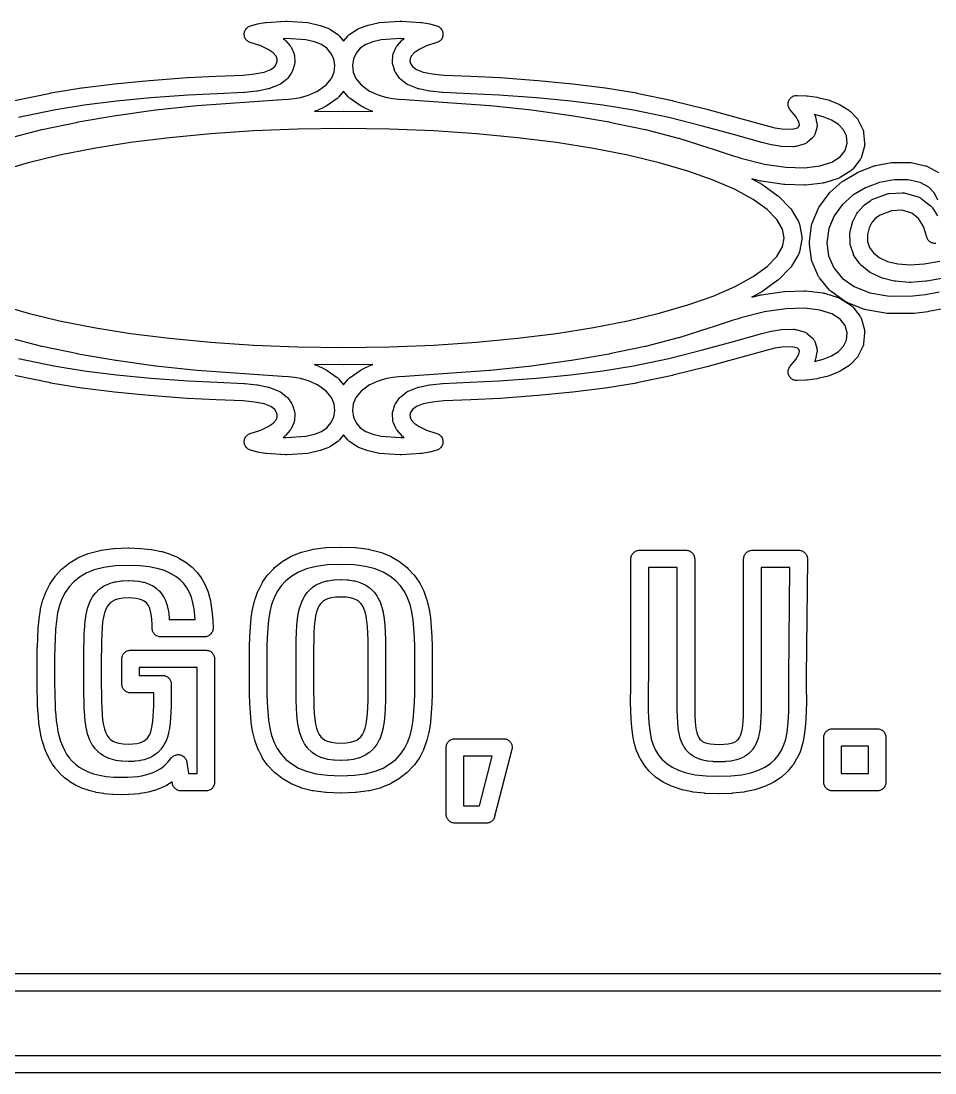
# Model space of a CAD drawing. Header units: millimetres. Extents: x 6 to 94, y 7.6 to 47.4.
# Drawn here: x 42.63 to 63.51, y 7.55 to 31.58 of the extents above; entities that cross this region are included whole.
import ezdxf

# ---------------------------------------------------------------- set-up
doc = ezdxf.new("R2010")
doc.units = ezdxf.units.MM

msp = doc.modelspace()

# ---------------------------------------------------------------- linework, layer by layer
for points in [[(42.481, 29.766), (43.301, 29.939), (43.31, 29.941), (44.014, 30.057), (44.022, 30.058), (44.761, 30.149), (44.766, 30.149), (45.557, 30.224), (45.561, 30.225), (46.422, 30.291), (46.429, 30.292), (47.09, 30.321), (47.707, 30.347), (47.967, 30.375), (48.182, 30.419), (48.334, 30.477), (48.426, 30.548), (48.468, 30.612), (48.485, 30.669), (48.482, 30.721), (48.456, 30.781), (48.391, 30.855), (48.276, 30.937), (48.106, 31.018), (47.868, 31.092), (47.85, 31.099), (47.832, 31.108), (47.816, 31.118), (47.8, 31.129), (47.786, 31.143), (47.773, 31.157), (47.761, 31.173), (47.751, 31.19), (47.743, 31.208), (47.737, 31.226), (47.732, 31.245), (47.729, 31.264), (47.729, 31.284), (47.73, 31.303), (47.733, 31.323), (47.738, 31.341), (47.744, 31.36), (47.753, 31.377), (47.763, 31.394), (47.775, 31.41), (47.788, 31.424), (47.802, 31.437), (47.818, 31.449), (47.835, 31.458), (47.853, 31.467), (47.871, 31.473), (48.009, 31.514), (48.03, 31.519), (48.211, 31.552), (48.233, 31.554), (48.678, 31.584), (48.706, 31.584), (49.185, 31.547), (49.213, 31.543), (49.436, 31.493), (49.463, 31.484), (49.66, 31.41), (49.681, 31.4), (49.701, 31.388), (49.865, 31.276), (49.88, 31.265), (49.894, 31.253), (49.906, 31.239), (50, 31.127), (50.094, 31.239), (50.106, 31.253), (50.12, 31.265), (50.135, 31.276), (50.299, 31.388), (50.319, 31.4), (50.34, 31.41), (50.537, 31.484), (50.564, 31.493), (50.787, 31.543), (50.815, 31.547), (51.294, 31.584), (51.322, 31.584), (51.767, 31.554), (51.789, 31.552), (51.97, 31.519), (51.991, 31.514), (52.129, 31.473), (52.147, 31.467), (52.165, 31.458), (52.182, 31.449), (52.198, 31.437), (52.212, 31.424), (52.225, 31.41), (52.237, 31.394), (52.247, 31.377), (52.256, 31.36), (52.262, 31.341), (52.267, 31.323), (52.27, 31.303), (52.271, 31.284), (52.271, 31.264), (52.268, 31.245), (52.263, 31.226), (52.257, 31.208), (52.249, 31.19), (52.239, 31.173), (52.227, 31.157), (52.214, 31.143), (52.2, 31.129), (52.184, 31.118), (52.168, 31.108), (52.15, 31.099), (52.132, 31.092), (51.894, 31.018), (51.724, 30.937), (51.609, 30.855), (51.544, 30.781), (51.518, 30.721), (51.515, 30.669), (51.532, 30.612), (51.574, 30.548), (51.666, 30.477), (51.818, 30.419), (52.033, 30.375), (52.293, 30.347), (52.91, 30.321), (53.571, 30.292), (53.578, 30.291), (54.439, 30.225), (54.443, 30.224), (55.234, 30.149), (55.239, 30.149), (55.978, 30.058), (55.986, 30.057), (56.69, 29.941), (56.699, 29.939), (57.519, 29.766), (57.526, 29.764), (58.298, 29.57), (58.302, 29.569), (59.015, 29.373), (59.016, 29.373), (59.657, 29.194), (59.855, 29.146), (60.015, 29.118), (60.253, 29.112), (60.369, 29.144), (60.405, 29.177), (60.415, 29.209), (60.4, 29.284), (60.333, 29.405), (60.205, 29.558), (60.193, 29.574), (60.182, 29.591), (60.174, 29.609), (60.167, 29.628), (60.162, 29.647), (60.159, 29.667), (60.158, 29.687), (60.159, 29.706), (60.162, 29.726), (60.167, 29.745), (60.174, 29.764), (60.183, 29.782), (60.193, 29.799), (60.205, 29.815), (60.219, 29.829), (60.234, 29.842), (60.25, 29.854), (60.268, 29.864), (60.286, 29.872), (60.305, 29.878), (60.324, 29.882), (60.344, 29.885), (60.364, 29.885), (60.571, 29.878), (60.591, 29.876), (60.818, 29.844), (60.84, 29.84), (61.071, 29.781), (61.097, 29.773), (61.317, 29.684), (61.333, 29.676), (61.349, 29.667), (61.543, 29.545), (61.563, 29.53), (61.581, 29.514), (61.733, 29.355), (61.747, 29.339), (61.759, 29.321), (61.769, 29.303), (61.864, 29.104), (61.871, 29.088), (61.877, 29.071), (61.881, 29.054), (61.883, 29.037), (61.906, 28.795), (61.907, 28.777), (61.906, 28.759), (61.904, 28.741), (61.9, 28.724), (61.833, 28.48), (61.827, 28.461), (61.819, 28.443), (61.809, 28.426), (61.798, 28.41), (61.641, 28.21), (61.626, 28.193), (61.609, 28.178), (61.591, 28.164), (61.35, 28.012), (61.335, 28.003), (61.32, 27.996), (61.304, 27.99), (60.986, 27.889), (60.968, 27.884), (60.95, 27.881), (60.562, 27.835), (60.533, 27.834), (60.082, 27.846), (60.059, 27.848), (59.552, 27.924), (59.532, 27.928), (59.329, 27.98), (59.56, 27.854), (59.58, 27.841), (59.926, 27.593), (59.939, 27.582), (59.952, 27.57), (60.205, 27.311), (60.216, 27.299), (60.226, 27.286), (60.235, 27.272), (60.391, 27.004), (60.401, 26.984), (60.409, 26.963), (60.414, 26.941), (60.467, 26.665), (60.47, 26.646), (60.471, 26.627), (60.47, 26.609), (60.467, 26.59), (60.414, 26.314), (60.409, 26.292), (60.401, 26.271), (60.391, 26.251), (60.235, 25.983), (60.226, 25.969), (60.216, 25.956), (60.205, 25.944), (59.952, 25.685), (59.939, 25.673), (59.926, 25.662), (59.58, 25.414), (59.56, 25.401), (59.329, 25.275), (59.532, 25.327), (59.552, 25.331), (60.059, 25.407), (60.082, 25.409), (60.533, 25.421), (60.562, 25.42), (60.95, 25.374), (60.968, 25.371), (60.986, 25.366), (61.304, 25.265), (61.32, 25.259), (61.335, 25.252), (61.35, 25.243), (61.591, 25.091), (61.609, 25.077), (61.626, 25.062), (61.641, 25.045), (61.798, 24.845), (61.809, 24.829), (61.819, 24.812), (61.827, 24.794), (61.833, 24.775), (61.9, 24.531), (61.904, 24.514), (61.906, 24.496), (61.907, 24.478), (61.906, 24.46), (61.883, 24.218), (61.881, 24.201), (61.877, 24.184), (61.871, 24.167), (61.864, 24.151), (61.769, 23.952), (61.769, 23.952), (61.759, 23.933), (61.747, 23.916), (61.733, 23.9), (61.581, 23.741), (61.563, 23.725), (61.543, 23.71), (61.349, 23.588), (61.333, 23.579), (61.317, 23.571), (61.097, 23.482), (61.071, 23.474), (60.84, 23.415), (60.818, 23.411), (60.591, 23.379), (60.571, 23.377), (60.364, 23.37), (60.344, 23.37), (60.324, 23.373), (60.305, 23.377), (60.286, 23.383), (60.268, 23.391), (60.25, 23.401), (60.234, 23.412), (60.219, 23.426), (60.205, 23.44), (60.193, 23.456), (60.183, 23.473), (60.174, 23.491), (60.167, 23.509), (60.162, 23.529), (60.159, 23.548), (60.158, 23.568), (60.159, 23.588), (60.162, 23.608), (60.167, 23.627), (60.174, 23.646), (60.182, 23.664), (60.193, 23.681), (60.205, 23.697), (60.333, 23.85), (60.4, 23.971), (60.415, 24.046), (60.405, 24.078), (60.369, 24.111), (60.253, 24.143), (60.015, 24.136), (59.855, 24.109), (59.657, 24.061), (59.016, 23.882), (59.015, 23.881), (58.302, 23.686), (58.298, 23.685), (57.526, 23.491), (57.519, 23.489), (56.699, 23.316), (56.69, 23.314), (55.986, 23.198), (55.978, 23.197), (55.239, 23.106), (55.234, 23.105), (54.443, 23.031), (54.439, 23.03), (53.578, 22.963), (53.571, 22.963), (52.91, 22.934), (52.293, 22.908), (52.033, 22.88), (51.818, 22.836), (51.666, 22.778), (51.574, 22.707), (51.532, 22.643), (51.515, 22.585), (51.518, 22.534), (51.544, 22.474), (51.609, 22.4), (51.724, 22.318), (51.894, 22.237), (52.132, 22.163), (52.15, 22.156), (52.168, 22.147), (52.184, 22.137), (52.2, 22.125), (52.214, 22.112), (52.227, 22.098), (52.239, 22.082), (52.249, 22.065), (52.257, 22.047), (52.263, 22.029), (52.268, 22.01), (52.271, 21.991), (52.271, 21.971), (52.27, 21.952), (52.267, 21.932), (52.262, 21.913), (52.256, 21.895), (52.247, 21.878), (52.237, 21.861), (52.225, 21.845), (52.212, 21.831), (52.198, 21.818), (52.182, 21.806), (52.165, 21.796), (52.147, 21.788), (52.129, 21.782), (51.991, 21.741), (51.97, 21.736), (51.789, 21.703), (51.767, 21.701), (51.322, 21.671), (51.294, 21.671), (50.815, 21.708), (50.787, 21.712), (50.564, 21.762), (50.537, 21.771), (50.34, 21.845), (50.319, 21.855), (50.299, 21.867), (50.135, 21.979), (50.12, 21.99), (50.106, 22.002), (50.094, 22.016), (50, 22.128), (49.906, 22.016), (49.894, 22.002), (49.88, 21.99), (49.865, 21.979), (49.701, 21.867), (49.681, 21.855), (49.66, 21.845), (49.463, 21.771), (49.436, 21.762), (49.213, 21.712), (49.185, 21.708), (48.706, 21.671), (48.678, 21.671), (48.233, 21.701), (48.211, 21.703), (48.03, 21.736), (48.009, 21.741), (47.871, 21.782), (47.853, 21.788), (47.835, 21.796), (47.818, 21.806), (47.802, 21.818), (47.788, 21.831), (47.775, 21.845), (47.763, 21.861), (47.753, 21.878), (47.744, 21.895), (47.738, 21.913), (47.733, 21.932), (47.73, 21.952), (47.729, 21.971), (47.729, 21.991), (47.732, 22.01), (47.737, 22.029), (47.743, 22.047), (47.751, 22.065), (47.761, 22.082), (47.773, 22.098), (47.786, 22.112), (47.8, 22.125), (47.816, 22.137), (47.832, 22.147), (47.85, 22.156), (47.868, 22.163), (48.106, 22.237), (48.276, 22.318), (48.391, 22.4), (48.456, 22.474), (48.482, 22.534), (48.485, 22.585), (48.468, 22.643), (48.426, 22.707), (48.334, 22.778), (48.182, 22.836), (47.967, 22.88), (47.707, 22.908), (47.09, 22.934), (46.429, 22.963), (46.422, 22.963), (45.561, 23.03), (45.557, 23.031), (44.766, 23.105), (44.761, 23.106), (44.022, 23.197), (44.014, 23.198), (43.31, 23.314), (43.301, 23.316), (42.481, 23.489)], [(42.352, 28.91), (43.105, 29.104), (43.113, 29.106), (43.925, 29.277), (43.932, 29.279), (44.794, 29.427), (44.801, 29.428), (45.704, 29.553), (45.71, 29.554), (46.647, 29.655), (46.655, 29.656), (48.593, 29.788), (48.739, 29.797), (48.876, 29.814), (49.011, 29.84), (49.143, 29.876), (49.214, 29.9), (49.284, 29.927), (49.351, 29.957), (49.405, 29.984), (49.602, 30.124), (49.72, 30.269), (49.783, 30.419), (49.799, 30.57), (49.773, 30.717), (49.711, 30.851), (49.618, 30.963), (49.496, 31.046), (49.335, 31.107), (49.14, 31.151), (48.69, 31.186), (48.62, 31.181), (48.642, 31.165), (48.66, 31.151), (48.676, 31.134), (48.776, 31.019), (48.788, 31.004), (48.799, 30.987), (48.808, 30.969), (48.861, 30.849), (48.867, 30.833), (48.872, 30.816), (48.876, 30.799), (48.877, 30.781), (48.885, 30.659), (48.885, 30.642), (48.884, 30.624), (48.881, 30.607), (48.877, 30.59), (48.841, 30.469), (48.835, 30.451), (48.826, 30.432), (48.816, 30.415), (48.738, 30.3), (48.725, 30.282), (48.711, 30.267), (48.694, 30.252), (48.554, 30.144), (48.538, 30.133), (48.522, 30.124), (48.504, 30.116), (48.31, 30.041), (48.294, 30.036), (48.278, 30.032), (48.038, 29.983), (48.019, 29.98), (47.743, 29.95), (47.731, 29.95), (47.107, 29.923), (46.45, 29.894), (45.593, 29.828), (44.807, 29.753), (44.075, 29.663), (43.379, 29.549), (42.567, 29.377)], [(42.135, 25.099), (42.788, 24.91), (43.509, 24.737), (44.292, 24.583), (45.132, 24.449), (46.024, 24.336), (46.962, 24.246), (47.941, 24.18), (48.955, 24.139), (50, 24.125), (51.045, 24.139), (52.059, 24.18), (53.038, 24.246), (53.976, 24.336), (54.868, 24.449), (55.708, 24.583), (56.491, 24.737), (57.212, 24.91), (57.865, 25.099), (58.445, 25.302), (58.944, 25.519), (59.358, 25.745), (59.679, 25.976), (59.903, 26.204), (60.029, 26.422), (60.069, 26.627), (60.029, 26.833), (59.903, 27.051), (59.679, 27.279), (59.358, 27.51), (58.944, 27.736), (58.445, 27.952), (58.445, 27.952), (57.865, 28.156), (57.212, 28.345), (56.491, 28.518), (55.708, 28.672), (54.868, 28.806), (53.976, 28.919), (53.038, 29.009), (52.059, 29.075), (51.045, 29.116), (50, 29.13), (48.955, 29.116), (47.941, 29.075), (46.962, 29.009), (46.024, 28.919), (45.132, 28.806), (44.292, 28.672), (43.509, 28.518), (42.788, 28.345), (42.135, 28.156)], [(63.693, 25.01), (63.365, 24.946), (63.351, 24.944), (63.041, 24.906), (63.018, 24.904), (62.457, 24.901), (62.439, 24.901), (62.422, 24.904), (61.94, 24.987), (61.92, 24.991), (61.9, 24.998), (61.5, 25.157), (61.478, 25.167), (61.458, 25.18), (61.142, 25.404), (61.128, 25.414), (61.116, 25.426), (61.104, 25.439), (60.875, 25.717), (60.864, 25.732), (60.854, 25.748), (60.846, 25.764), (60.707, 26.085), (60.7, 26.102), (60.695, 26.12), (60.692, 26.138), (60.645, 26.49), (60.644, 26.508), (60.644, 26.525), (60.645, 26.543), (60.695, 26.919), (60.698, 26.936), (60.703, 26.953), (60.708, 26.969), (60.848, 27.306), (60.859, 27.328), (60.872, 27.348), (61.086, 27.64), (61.1, 27.657), (61.115, 27.671), (61.39, 27.915), (61.404, 27.927), (61.42, 27.937), (61.74, 28.127), (61.756, 28.135), (61.772, 28.142), (62.122, 28.274), (62.139, 28.279), (62.156, 28.283), (62.521, 28.351), (62.539, 28.354), (62.558, 28.355), (62.924, 28.355), (62.946, 28.354), (62.968, 28.351), (63.291, 28.278), (63.309, 28.273), (63.326, 28.266), (63.343, 28.258), (63.59, 28.121)], [(63.576, 27.489), (63.5, 27.649), (63.37, 27.788), (63.37, 27.788), (63.175, 27.896), (62.902, 27.957), (62.577, 27.957), (62.246, 27.895), (61.928, 27.776), (61.64, 27.604), (61.395, 27.388), (61.207, 27.131), (61.086, 26.841), (61.043, 26.517), (61.083, 26.218), (61.2, 25.949), (61.394, 25.713), (61.669, 25.518), (62.028, 25.376), (62.472, 25.299), (63.004, 25.303), (63.296, 25.338), (63.611, 25.399)], [(63.707, 25.713), (63.328, 25.641), (63.305, 25.638), (62.955, 25.614), (62.926, 25.614), (62.614, 25.638), (62.598, 25.64), (62.581, 25.644), (62.311, 25.711), (62.292, 25.717), (62.274, 25.724), (62.049, 25.831), (62.029, 25.842), (62.01, 25.855), (61.834, 25.996), (61.821, 26.008), (61.808, 26.021), (61.797, 26.035), (61.675, 26.206), (61.664, 26.222), (61.655, 26.24), (61.648, 26.259), (61.583, 26.454), (61.578, 26.474), (61.575, 26.494), (61.573, 26.514), (61.57, 26.729), (61.571, 26.746), (61.572, 26.763), (61.576, 26.78), (61.625, 26.978), (61.632, 27.001), (61.643, 27.023), (61.73, 27.187), (61.742, 27.207), (61.757, 27.226), (61.874, 27.357), (61.889, 27.373), (61.906, 27.386), (62.045, 27.487), (62.059, 27.497), (62.075, 27.506), (62.091, 27.513), (62.403, 27.631), (62.423, 27.637), (62.443, 27.642), (62.463, 27.644), (62.767, 27.66), (62.789, 27.66), (62.811, 27.658), (62.833, 27.653), (63.128, 27.567), (63.146, 27.561), (63.164, 27.553), (63.18, 27.544), (63.196, 27.533), (63.412, 27.364), (63.426, 27.353), (63.438, 27.34), (63.449, 27.327), (63.459, 27.313), (63.572, 27.133)], [(63.53, 26.504), (63.511, 26.504), (63.492, 26.505), (63.473, 26.509), (63.454, 26.514), (63.436, 26.52), (63.419, 26.529), (63.403, 26.539), (63.388, 26.551), (63.374, 26.564), (63.361, 26.578), (63.35, 26.594), (63.34, 26.611), (63.332, 26.628), (63.326, 26.646), (63.252, 26.893), (63.14, 27.071), (62.981, 27.195), (62.754, 27.261), (62.516, 27.248), (62.258, 27.15), (62.157, 27.077), (62.07, 26.979), (62.006, 26.858), (61.969, 26.709), (61.971, 26.55), (62.016, 26.413), (62.105, 26.29), (62.241, 26.181), (62.427, 26.093), (62.662, 26.034), (62.943, 26.012), (63.266, 26.034), (63.624, 26.102)], [(42.567, 23.878), (43.379, 23.706), (44.075, 23.592), (44.807, 23.502), (45.593, 23.427), (46.45, 23.361), (47.107, 23.332), (47.731, 23.305), (47.743, 23.304), (48.019, 23.275), (48.038, 23.272), (48.278, 23.223), (48.294, 23.219), (48.31, 23.214), (48.504, 23.139), (48.522, 23.131), (48.538, 23.122), (48.554, 23.111), (48.694, 23.002), (48.711, 22.988), (48.725, 22.973), (48.738, 22.955), (48.816, 22.84), (48.826, 22.822), (48.835, 22.804), (48.841, 22.786), (48.877, 22.665), (48.881, 22.648), (48.884, 22.631), (48.885, 22.613), (48.885, 22.596), (48.877, 22.474), (48.876, 22.456), (48.872, 22.439), (48.867, 22.422), (48.861, 22.406), (48.808, 22.286), (48.799, 22.268), (48.788, 22.251), (48.776, 22.236), (48.676, 22.121), (48.66, 22.104), (48.642, 22.09), (48.62, 22.074), (48.69, 22.069), (49.14, 22.104), (49.335, 22.148), (49.496, 22.209), (49.618, 22.292), (49.711, 22.404), (49.773, 22.538), (49.799, 22.684), (49.783, 22.836), (49.72, 22.986), (49.602, 23.131), (49.405, 23.271), (49.351, 23.298), (49.284, 23.328), (49.214, 23.355), (49.143, 23.379), (49.011, 23.415), (48.876, 23.441), (48.739, 23.458), (48.593, 23.467), (46.655, 23.599), (46.647, 23.6), (45.71, 23.701), (45.704, 23.702), (44.801, 23.827), (44.794, 23.828), (43.932, 23.976), (43.925, 23.978), (43.113, 24.149), (43.105, 24.151), (42.352, 24.345)], [(12.887, 9.825), (87.113, 9.825)], [(87.415, 9.426), (12.585, 9.426)], [(9.542, 7.952), (90.458, 7.952)], [(90.463, 7.554), (9.537, 7.554)]]:
    msp.add_lwpolyline(points)
for points in [[(50.289, 30.851), (50.227, 30.717), (50.201, 30.57), (50.217, 30.419), (50.28, 30.269), (50.398, 30.124), (50.595, 29.984), (50.649, 29.957), (50.716, 29.927), (50.786, 29.9), (50.857, 29.876), (50.989, 29.84), (51.124, 29.814), (51.261, 29.797), (51.407, 29.788), (53.345, 29.656), (53.353, 29.655), (54.29, 29.554), (54.296, 29.553), (55.199, 29.428), (55.206, 29.427), (56.068, 29.279), (56.075, 29.277), (56.887, 29.106), (56.895, 29.104), (57.648, 28.91), (57.658, 28.907), (58.343, 28.69), (58.348, 28.688), (58.442, 28.656), (58.535, 28.624), (58.627, 28.594), (58.72, 28.564), (58.813, 28.536), (58.905, 28.508), (58.995, 28.48), (59.08, 28.454), (59.621, 28.316), (60.106, 28.244), (60.529, 28.232), (60.884, 28.274), (61.159, 28.362), (61.349, 28.482), (61.46, 28.624), (61.506, 28.794), (61.49, 28.964), (61.424, 29.102), (61.31, 29.221), (61.151, 29.321), (60.96, 29.399), (60.763, 29.448), (60.772, 29.431), (60.779, 29.412), (60.784, 29.392), (60.815, 29.239), (60.818, 29.22), (60.819, 29.201), (60.818, 29.181), (60.815, 29.162), (60.811, 29.144), (60.772, 29.011), (60.766, 28.993), (60.758, 28.977), (60.749, 28.961), (60.739, 28.946), (60.727, 28.932), (60.714, 28.919), (60.601, 28.817), (60.587, 28.805), (60.572, 28.795), (60.555, 28.786), (60.539, 28.779), (60.521, 28.773), (60.331, 28.72), (60.311, 28.716), (60.291, 28.713), (60.272, 28.713), (59.989, 28.721), (59.961, 28.724), (59.781, 28.754), (59.768, 28.757), (59.559, 28.808), (59.553, 28.81), (58.91, 28.99), (58.199, 29.185), (57.433, 29.377), (56.621, 29.549), (55.925, 29.663), (55.193, 29.753), (54.407, 29.828), (53.55, 29.894), (52.893, 29.923), (52.269, 29.95), (52.257, 29.95), (51.981, 29.98), (51.962, 29.983), (51.722, 30.032), (51.706, 30.036), (51.69, 30.041), (51.496, 30.116), (51.478, 30.124), (51.462, 30.133), (51.446, 30.144), (51.306, 30.252), (51.289, 30.267), (51.275, 30.282), (51.262, 30.3), (51.184, 30.415), (51.174, 30.432), (51.165, 30.451), (51.159, 30.469), (51.123, 30.59), (51.119, 30.607), (51.116, 30.624), (51.115, 30.642), (51.115, 30.659), (51.123, 30.781), (51.124, 30.799), (51.128, 30.816), (51.133, 30.833), (51.139, 30.849), (51.192, 30.969), (51.201, 30.987), (51.212, 31.004), (51.224, 31.019), (51.324, 31.134), (51.34, 31.151), (51.358, 31.165), (51.38, 31.181), (51.31, 31.186), (50.86, 31.151), (50.665, 31.107), (50.504, 31.046), (50.382, 30.963), (50.289, 30.851)], [(49.997, 29.528), (50.003, 29.528), (50.668, 29.519), (50.654, 29.524), (50.645, 29.527), (50.567, 29.558), (50.558, 29.561), (50.483, 29.595), (50.474, 29.599), (50.401, 29.636), (50.376, 29.651), (50.146, 29.814), (50.132, 29.825), (50.119, 29.838), (50.107, 29.851), (50, 29.982), (49.893, 29.851), (49.881, 29.838), (49.868, 29.825), (49.854, 29.814), (49.624, 29.651), (49.599, 29.636), (49.526, 29.599), (49.517, 29.595), (49.442, 29.561), (49.433, 29.558), (49.355, 29.527), (49.346, 29.524), (49.332, 29.519), (49.997, 29.528)], [(51.201, 22.268), (51.192, 22.286), (51.139, 22.406), (51.133, 22.422), (51.128, 22.439), (51.124, 22.456), (51.123, 22.474), (51.115, 22.596), (51.115, 22.613), (51.116, 22.631), (51.119, 22.648), (51.123, 22.665), (51.159, 22.786), (51.165, 22.804), (51.174, 22.822), (51.184, 22.84), (51.262, 22.955), (51.275, 22.973), (51.289, 22.988), (51.306, 23.002), (51.446, 23.111), (51.462, 23.122), (51.478, 23.131), (51.496, 23.139), (51.69, 23.214), (51.706, 23.219), (51.722, 23.223), (51.962, 23.272), (51.981, 23.275), (52.257, 23.304), (52.269, 23.305), (52.893, 23.332), (53.55, 23.361), (54.407, 23.427), (55.193, 23.502), (55.925, 23.592), (56.621, 23.706), (57.433, 23.878), (58.199, 24.07), (58.91, 24.265), (59.553, 24.445), (59.559, 24.447), (59.768, 24.498), (59.781, 24.5), (59.961, 24.531), (59.989, 24.534), (60.272, 24.542), (60.291, 24.542), (60.311, 24.539), (60.331, 24.535), (60.521, 24.482), (60.539, 24.476), (60.555, 24.469), (60.572, 24.46), (60.587, 24.45), (60.601, 24.438), (60.714, 24.336), (60.727, 24.323), (60.739, 24.309), (60.749, 24.294), (60.758, 24.278), (60.766, 24.262), (60.772, 24.244), (60.811, 24.111), (60.815, 24.093), (60.818, 24.074), (60.819, 24.054), (60.818, 24.035), (60.815, 24.016), (60.784, 23.863), (60.779, 23.843), (60.772, 23.824), (60.763, 23.806), (60.96, 23.856), (61.151, 23.934), (61.31, 24.034), (61.424, 24.153), (61.49, 24.291), (61.506, 24.461), (61.46, 24.631), (61.349, 24.772), (61.159, 24.893), (60.884, 24.981), (60.529, 25.023), (60.106, 25.011), (59.621, 24.939), (59.08, 24.801), (58.995, 24.775), (58.905, 24.747), (58.813, 24.719), (58.72, 24.691), (58.627, 24.661), (58.535, 24.631), (58.442, 24.599), (58.348, 24.567), (58.343, 24.565), (57.658, 24.348), (57.648, 24.345), (56.895, 24.151), (56.887, 24.149), (56.075, 23.978), (56.068, 23.976), (55.206, 23.828), (55.199, 23.827), (54.296, 23.702), (54.29, 23.701), (53.353, 23.6), (53.345, 23.599), (51.407, 23.467), (51.261, 23.458), (51.124, 23.441), (50.989, 23.415), (50.857, 23.379), (50.786, 23.355), (50.716, 23.328), (50.649, 23.298), (50.595, 23.271), (50.398, 23.131), (50.28, 22.986), (50.217, 22.836), (50.201, 22.684), (50.227, 22.538), (50.289, 22.404), (50.382, 22.292), (50.504, 22.209), (50.665, 22.148), (50.86, 22.104), (51.31, 22.069), (51.38, 22.074), (51.358, 22.09), (51.34, 22.104), (51.324, 22.121), (51.224, 22.236), (51.212, 22.251), (51.201, 22.268)], [(50.376, 23.604), (50.401, 23.619), (50.474, 23.656), (50.483, 23.66), (50.558, 23.694), (50.567, 23.697), (50.645, 23.728), (50.654, 23.731), (50.668, 23.736), (50.003, 23.727), (49.997, 23.727), (49.332, 23.736), (49.346, 23.731), (49.355, 23.728), (49.433, 23.697), (49.442, 23.694), (49.517, 23.66), (49.526, 23.656), (49.599, 23.619), (49.624, 23.604), (49.854, 23.44), (49.868, 23.43), (49.881, 23.417), (49.893, 23.404), (50, 23.273), (50.107, 23.404), (50.119, 23.417), (50.132, 23.43), (50.146, 23.44), (50.376, 23.604)], [(45.854, 14.074), (45.776, 14.042), (45.764, 14.037), (45.679, 14.008), (45.667, 14.004), (45.575, 13.979), (45.565, 13.976), (45.467, 13.954), (45.456, 13.952), (45.348, 13.935), (45.337, 13.933), (45.22, 13.921), (45.211, 13.92), (45.084, 13.912), (45.075, 13.912), (44.938, 13.909), (44.929, 13.909), (44.729, 13.915), (44.716, 13.916), (44.531, 13.933), (44.517, 13.935), (44.347, 13.963), (44.33, 13.967), (44.177, 14.007), (44.16, 14.012), (44.02, 14.062), (44.003, 14.069), (43.876, 14.129), (43.858, 14.138), (43.744, 14.207), (43.725, 14.219), (43.624, 14.297), (43.608, 14.311), (43.518, 14.396), (43.505, 14.41), (43.425, 14.502), (43.413, 14.517), (43.342, 14.616), (43.331, 14.632), (43.27, 14.738), (43.262, 14.753), (43.21, 14.865), (43.204, 14.878), (43.159, 14.994), (43.155, 15.008), (43.117, 15.128), (43.114, 15.142), (43.084, 15.267), (43.082, 15.277), (43.059, 15.406), (43.058, 15.413), (43.039, 15.545), (43.038, 15.552), (43.024, 15.687), (43.024, 15.694), (43.014, 15.831), (43.014, 15.836), (43.007, 15.975), (43.007, 15.978), (43.003, 16.118), (43.003, 16.12), (43, 16.261), (43, 16.264), (42.999, 16.406), (42.999, 16.407), (42.999, 17.063), (42.999, 17.066), (43.001, 17.28), (43.002, 17.284), (43.009, 17.495), (43.009, 17.5), (43.022, 17.709), (43.022, 17.714), (43.04, 17.919), (43.041, 17.931), (43.07, 18.13), (43.074, 18.15), (43.122, 18.338), (43.128, 18.358), (43.194, 18.535), (43.203, 18.556), (43.287, 18.722), (43.3, 18.745), (43.405, 18.898), (43.415, 18.91), (43.425, 18.921), (43.554, 19.059), (43.575, 19.078), (43.728, 19.2), (43.75, 19.215), (43.928, 19.321), (43.954, 19.334), (44.162, 19.42), (44.19, 19.429), (44.436, 19.491), (44.458, 19.495), (44.741, 19.532), (44.76, 19.534), (45.08, 19.546), (45.094, 19.546), (45.355, 19.538), (45.369, 19.537), (45.604, 19.512), (45.621, 19.51), (45.83, 19.469), (45.851, 19.463), (46.034, 19.406), (46.055, 19.398), (46.216, 19.326), (46.235, 19.316), (46.376, 19.233), (46.397, 19.219), (46.519, 19.125), (46.54, 19.106), (46.642, 19.001), (46.66, 18.98), (46.745, 18.864), (46.759, 18.843), (46.829, 18.718), (46.84, 18.696), (46.895, 18.561), (46.903, 18.539), (46.943, 18.394), (46.947, 18.377), (46.976, 18.226), (46.977, 18.215), (46.998, 18.06), (46.999, 18.049), (47.011, 17.891), (47.012, 17.88), (47.016, 17.718), (47.016, 17.698), (47.013, 17.678), (47.009, 17.659), (47.002, 17.64), (46.994, 17.622), (46.984, 17.605), (46.973, 17.589), (46.96, 17.574), (46.945, 17.56), (46.929, 17.548), (46.912, 17.538), (46.894, 17.529), (46.876, 17.523), (46.857, 17.518), (46.837, 17.515), (46.817, 17.514), (45.825, 17.514), (45.805, 17.515), (45.786, 17.517), (45.768, 17.522), (45.749, 17.529), (45.732, 17.537), (45.715, 17.547), (45.7, 17.558), (45.685, 17.571), (45.672, 17.585), (45.661, 17.6), (45.65, 17.617), (45.642, 17.634), (45.635, 17.652), (45.63, 17.671), (45.627, 17.69), (45.626, 17.709), (45.624, 17.814), (45.618, 17.908), (45.609, 17.992), (45.597, 18.067), (45.581, 18.131), (45.563, 18.184), (45.541, 18.229), (45.518, 18.265), (45.494, 18.294), (45.464, 18.319), (45.428, 18.342), (45.385, 18.362), (45.331, 18.379), (45.263, 18.392), (45.182, 18.401), (45.089, 18.404), (44.965, 18.398), (44.863, 18.384), (44.783, 18.362), (44.724, 18.335), (44.675, 18.301), (44.633, 18.259), (44.596, 18.208), (44.563, 18.144), (44.535, 18.064), (44.51, 17.968), (44.492, 17.856), (44.48, 17.728), (44.472, 17.581), (44.467, 17.419), (44.464, 17.244), (44.462, 17.056), (44.462, 16.415), (44.464, 16.226), (44.467, 16.051), (44.472, 15.889), (44.48, 15.743), (44.492, 15.614), (44.51, 15.502), (44.535, 15.406), (44.563, 15.326), (44.596, 15.262), (44.633, 15.211), (44.675, 15.169), (44.724, 15.136), (44.783, 15.108), (44.863, 15.086), (44.965, 15.072), (45.088, 15.066), (45.187, 15.07), (45.272, 15.08), (45.342, 15.096), (45.398, 15.116), (45.444, 15.14), (45.482, 15.168), (45.515, 15.2), (45.544, 15.238), (45.57, 15.285), (45.593, 15.343), (45.613, 15.412), (45.628, 15.493), (45.64, 15.588), (45.65, 15.697), (45.657, 15.816), (45.662, 15.944), (45.662, 16.237), (45.132, 16.237), (45.112, 16.238), (45.093, 16.241), (45.074, 16.245), (45.055, 16.252), (45.038, 16.26), (45.021, 16.27), (45.005, 16.282), (44.991, 16.295), (44.978, 16.31), (44.966, 16.325), (44.956, 16.342), (44.948, 16.36), (44.941, 16.378), (44.936, 16.397), (44.933, 16.416), (44.933, 16.436), (44.933, 17.012), (44.933, 17.032), (44.936, 17.051), (44.941, 17.07), (44.948, 17.089), (44.956, 17.106), (44.966, 17.123), (44.978, 17.139), (44.991, 17.153), (45.005, 17.166), (45.021, 17.178), (45.038, 17.188), (45.055, 17.196), (45.074, 17.203), (45.093, 17.208), (45.112, 17.21), (45.132, 17.211), (46.854, 17.211), (46.873, 17.21), (46.892, 17.208), (46.911, 17.203), (46.93, 17.196), (46.947, 17.188), (46.964, 17.178), (46.98, 17.166), (46.994, 17.153), (47.007, 17.139), (47.019, 17.123), (47.029, 17.106), (47.037, 17.089), (47.044, 17.07), (47.049, 17.051), (47.052, 17.032), (47.053, 17.012), (47.053, 14.196), (47.052, 14.176), (47.049, 14.157), (47.044, 14.138), (47.037, 14.12), (47.029, 14.102), (47.019, 14.085), (47.007, 14.07), (46.994, 14.055), (46.98, 14.042), (46.964, 14.03), (46.947, 14.02), (46.93, 14.012), (46.911, 14.005), (46.892, 14.001), (46.873, 13.998), (46.854, 13.997), (46.284, 13.997), (46.264, 13.998), (46.244, 14.001), (46.225, 14.006), (46.206, 14.013), (46.188, 14.022), (46.171, 14.033), (46.155, 14.045), (46.14, 14.059), (46.127, 14.074), (46.115, 14.091), (46.106, 14.108), (46.098, 14.127), (46.092, 14.146), (46.088, 14.166), (46.081, 14.206), (46.03, 14.17), (46.017, 14.162), (45.951, 14.123), (45.939, 14.116), (45.867, 14.08), (45.854, 14.074)], [(50.862, 19.442), (51.071, 19.356), (51.084, 19.35), (51.097, 19.343), (51.275, 19.237), (51.296, 19.222), (51.45, 19.1), (51.471, 19.081), (51.6, 18.943), (51.61, 18.932), (51.619, 18.92), (51.724, 18.767), (51.738, 18.744), (51.822, 18.578), (51.831, 18.557), (51.896, 18.38), (51.903, 18.36), (51.95, 18.172), (51.954, 18.152), (51.983, 17.953), (51.985, 17.941), (52.002, 17.736), (52.003, 17.731), (52.015, 17.522), (52.015, 17.517), (52.023, 17.306), (52.023, 17.302), (52.026, 17.088), (52.026, 17.085), (52.026, 16.429), (52.026, 16.426), (52.023, 16.212), (52.023, 16.208), (52.015, 15.996), (52.015, 15.992), (52.003, 15.783), (52.002, 15.778), (51.985, 15.573), (51.983, 15.561), (51.954, 15.362), (51.95, 15.342), (51.903, 15.154), (51.896, 15.134), (51.831, 14.957), (51.822, 14.936), (51.738, 14.77), (51.724, 14.747), (51.619, 14.594), (51.61, 14.582), (51.6, 14.571), (51.471, 14.433), (51.45, 14.414), (51.296, 14.292), (51.275, 14.277), (51.097, 14.171), (51.071, 14.158), (50.862, 14.072), (50.835, 14.063), (50.589, 14.001), (50.566, 13.997), (50.283, 13.96), (50.265, 13.958), (49.944, 13.946), (49.929, 13.946), (49.609, 13.958), (49.59, 13.96), (49.307, 13.997), (49.285, 14.001), (49.039, 14.063), (49.011, 14.072), (48.803, 14.158), (48.777, 14.171), (48.599, 14.277), (48.577, 14.292), (48.424, 14.414), (48.403, 14.433), (48.274, 14.571), (48.264, 14.582), (48.254, 14.594), (48.149, 14.747), (48.136, 14.77), (48.052, 14.936), (48.043, 14.957), (47.977, 15.134), (47.971, 15.154), (47.923, 15.342), (47.919, 15.362), (47.89, 15.561), (47.889, 15.573), (47.871, 15.778), (47.871, 15.783), (47.858, 15.992), (47.858, 15.997), (47.851, 16.208), (47.85, 16.212), (47.848, 16.426), (47.848, 16.429), (47.848, 17.085), (47.848, 17.088), (47.85, 17.301), (47.851, 17.306), (47.858, 17.517), (47.858, 17.522), (47.871, 17.731), (47.871, 17.736), (47.889, 17.941), (47.89, 17.953), (47.919, 18.152), (47.923, 18.172), (47.971, 18.36), (47.977, 18.38), (48.043, 18.557), (48.052, 18.578), (48.136, 18.744), (48.149, 18.767), (48.254, 18.92), (48.264, 18.932), (48.274, 18.943), (48.403, 19.081), (48.424, 19.1), (48.577, 19.222), (48.599, 19.237), (48.777, 19.343), (48.803, 19.356), (49.011, 19.442), (49.039, 19.451), (49.285, 19.513), (49.307, 19.517), (49.59, 19.554), (49.609, 19.556), (49.929, 19.568), (49.944, 19.568), (50.265, 19.556), (50.283, 19.554), (50.566, 19.517), (50.589, 19.513), (50.835, 19.451), (50.862, 19.442)], [(60.573, 16.243), (60.573, 16.242), (60.575, 16.169), (60.575, 16.168), (60.575, 16.095), (60.575, 16.094), (60.576, 16.021), (60.576, 16.017), (60.573, 15.829), (60.572, 15.823), (60.563, 15.64), (60.563, 15.633), (60.548, 15.455), (60.547, 15.448), (60.527, 15.274), (60.524, 15.26), (60.492, 15.094), (60.487, 15.072), (60.438, 14.916), (60.429, 14.893), (60.363, 14.748), (60.352, 14.726), (60.269, 14.592), (60.252, 14.568), (60.15, 14.445), (60.139, 14.434), (60.128, 14.423), (60.004, 14.314), (59.981, 14.297), (59.834, 14.2), (59.813, 14.188), (59.643, 14.105), (59.62, 14.095), (59.423, 14.028), (59.399, 14.022), (59.168, 13.974), (59.149, 13.971), (58.886, 13.942), (58.87, 13.941), (58.573, 13.931), (58.561, 13.931), (58.263, 13.941), (58.248, 13.942), (57.985, 13.971), (57.966, 13.974), (57.735, 14.022), (57.711, 14.028), (57.514, 14.095), (57.491, 14.105), (57.321, 14.188), (57.3, 14.2), (57.153, 14.297), (57.13, 14.314), (57.006, 14.423), (56.994, 14.434), (56.984, 14.445), (56.882, 14.568), (56.865, 14.592), (56.782, 14.726), (56.771, 14.748), (56.705, 14.893), (56.696, 14.916), (56.647, 15.072), (56.642, 15.094), (56.609, 15.26), (56.607, 15.274), (56.586, 15.448), (56.586, 15.455), (56.571, 15.633), (56.57, 15.64), (56.562, 15.823), (56.561, 15.829), (56.558, 16.017), (56.558, 16.021), (56.559, 16.094), (56.559, 16.095), (56.559, 16.168), (56.559, 16.169), (56.56, 16.242), (56.561, 16.243), (56.562, 16.316), (56.564, 16.388), (56.565, 16.46), (56.565, 16.532), (56.566, 16.604), (56.566, 19.296), (56.567, 19.316), (56.569, 19.335), (56.574, 19.354), (56.581, 19.372), (56.589, 19.39), (56.599, 19.407), (56.611, 19.422), (56.624, 19.437), (56.638, 19.45), (56.654, 19.462), (56.671, 19.472), (56.689, 19.48), (56.707, 19.487), (56.726, 19.491), (56.745, 19.494), (56.765, 19.495), (57.823, 19.495), (57.842, 19.494), (57.862, 19.491), (57.881, 19.487), (57.899, 19.48), (57.917, 19.472), (57.933, 19.462), (57.949, 19.45), (57.964, 19.437), (57.977, 19.422), (57.988, 19.407), (57.998, 19.39), (58.007, 19.372), (58.013, 19.354), (58.018, 19.335), (58.021, 19.316), (58.022, 19.296), (58.022, 15.984), (58.023, 15.84), (58.027, 15.708), (58.034, 15.589), (58.043, 15.484), (58.055, 15.396), (58.072, 15.323), (58.092, 15.263), (58.115, 15.217), (58.14, 15.182), (58.168, 15.153), (58.203, 15.128), (58.246, 15.106), (58.302, 15.088), (58.377, 15.072), (58.471, 15.063), (58.582, 15.059), (58.692, 15.063), (58.786, 15.072), (58.861, 15.088), (58.917, 15.106), (58.961, 15.128), (58.995, 15.153), (59.024, 15.182), (59.048, 15.217), (59.071, 15.263), (59.091, 15.323), (59.108, 15.396), (59.121, 15.484), (59.129, 15.589), (59.136, 15.708), (59.14, 15.84), (59.141, 15.984), (59.141, 19.296), (59.142, 19.316), (59.145, 19.335), (59.15, 19.354), (59.156, 19.372), (59.165, 19.39), (59.175, 19.407), (59.186, 19.422), (59.2, 19.437), (59.214, 19.45), (59.23, 19.462), (59.246, 19.472), (59.264, 19.48), (59.283, 19.487), (59.302, 19.491), (59.321, 19.494), (59.34, 19.495), (60.398, 19.495), (60.418, 19.494), (60.437, 19.491), (60.457, 19.486), (60.475, 19.48), (60.493, 19.471), (60.51, 19.461), (60.525, 19.449), (60.54, 19.436), (60.553, 19.421), (60.565, 19.406), (60.575, 19.389), (60.583, 19.371), (60.589, 19.352), (60.594, 19.333), (60.597, 19.314), (60.597, 19.294), (60.568, 16.603), (60.568, 16.532), (60.569, 16.46), (60.57, 16.389), (60.572, 16.316), (60.573, 16.243)], [(46.476, 18.533), (46.418, 18.638), (46.347, 18.733), (46.264, 18.819), (46.163, 18.896), (46.043, 18.967), (45.904, 19.029), (45.742, 19.08), (45.553, 19.117), (45.335, 19.14), (45.088, 19.148), (44.784, 19.136), (44.521, 19.102), (44.301, 19.047), (44.119, 18.972), (43.966, 18.88), (43.834, 18.775), (43.725, 18.659), (43.636, 18.53), (43.563, 18.386), (43.505, 18.23), (43.463, 18.062), (43.436, 17.88), (43.419, 17.682), (43.407, 17.479), (43.4, 17.273), (43.397, 17.062), (43.397, 16.407), (43.398, 16.267), (43.401, 16.129), (43.405, 15.992), (43.411, 15.856), (43.421, 15.725), (43.434, 15.598), (43.452, 15.473), (43.473, 15.353), (43.5, 15.239), (43.533, 15.131), (43.573, 15.028), (43.619, 14.931), (43.671, 14.84), (43.731, 14.756), (43.799, 14.678), (43.875, 14.607), (43.959, 14.542), (44.054, 14.485), (44.163, 14.434), (44.286, 14.39), (44.422, 14.355), (44.575, 14.329), (44.746, 14.313), (44.936, 14.308), (45.064, 14.31), (45.183, 14.317), (45.29, 14.328), (45.386, 14.344), (45.474, 14.364), (45.555, 14.386), (45.628, 14.411), (45.694, 14.439), (45.754, 14.469), (45.808, 14.501), (45.857, 14.535), (45.901, 14.572), (45.944, 14.612), (45.985, 14.655), (46.023, 14.699), (46.061, 14.749), (46.074, 14.763), (46.088, 14.777), (46.103, 14.789), (46.119, 14.799), (46.137, 14.808), (46.155, 14.815), (46.173, 14.82), (46.192, 14.824), (46.211, 14.825), (46.231, 14.825), (46.25, 14.823), (46.269, 14.819), (46.287, 14.813), (46.305, 14.806), (46.322, 14.797), (46.338, 14.786), (46.353, 14.774), (46.367, 14.76), (46.379, 14.745), (46.39, 14.729), (46.399, 14.712), (46.406, 14.694), (46.412, 14.675), (46.416, 14.657), (46.455, 14.395), (46.654, 14.395), (46.654, 16.813), (45.331, 16.813), (45.331, 16.635), (45.861, 16.635), (45.881, 16.634), (45.9, 16.631), (45.919, 16.627), (45.937, 16.62), (45.955, 16.612), (45.972, 16.602), (45.988, 16.59), (46.002, 16.577), (46.015, 16.562), (46.027, 16.547), (46.037, 16.53), (46.045, 16.512), (46.052, 16.494), (46.057, 16.475), (46.059, 16.456), (46.06, 16.436), (46.06, 15.94), (46.06, 15.932), (46.055, 15.798), (46.055, 15.794), (46.047, 15.669), (46.047, 15.664), (46.036, 15.549), (46.035, 15.542), (46.022, 15.437), (46.02, 15.425), (46.002, 15.329), (45.998, 15.311), (45.973, 15.224), (45.966, 15.204), (45.935, 15.125), (45.925, 15.104), (45.886, 15.034), (45.871, 15.011), (45.825, 14.949), (45.815, 14.937), (45.805, 14.926), (45.751, 14.873), (45.74, 14.863), (45.728, 14.854), (45.665, 14.809), (45.641, 14.793), (45.57, 14.756), (45.545, 14.745), (45.465, 14.717), (45.441, 14.71), (45.349, 14.689), (45.329, 14.686), (45.226, 14.674), (45.21, 14.672), (45.095, 14.668), (45.079, 14.668), (44.938, 14.674), (44.918, 14.676), (44.794, 14.694), (44.769, 14.699), (44.662, 14.729), (44.647, 14.734), (44.632, 14.74), (44.542, 14.781), (44.526, 14.789), (44.511, 14.799), (44.434, 14.852), (44.421, 14.862), (44.408, 14.873), (44.342, 14.939), (44.33, 14.951), (44.32, 14.964), (44.264, 15.041), (44.256, 15.054), (44.248, 15.067), (44.203, 15.156), (44.193, 15.179), (44.156, 15.281), (44.151, 15.3), (44.122, 15.414), (44.119, 15.43), (44.098, 15.557), (44.096, 15.57), (44.083, 15.71), (44.083, 15.718), (44.075, 15.87), (44.075, 15.874), (44.069, 16.039), (44.069, 16.042), (44.065, 16.22), (44.065, 16.222), (44.064, 16.413), (44.064, 16.414), (44.064, 17.056), (44.064, 17.057), (44.065, 17.248), (44.065, 17.251), (44.069, 17.428), (44.069, 17.431), (44.075, 17.596), (44.075, 17.6), (44.083, 17.752), (44.083, 17.76), (44.096, 17.9), (44.098, 17.914), (44.119, 18.04), (44.122, 18.057), (44.151, 18.171), (44.156, 18.189), (44.193, 18.291), (44.203, 18.314), (44.248, 18.403), (44.256, 18.416), (44.264, 18.429), (44.32, 18.506), (44.33, 18.519), (44.342, 18.531), (44.408, 18.597), (44.421, 18.608), (44.434, 18.618), (44.511, 18.672), (44.526, 18.681), (44.542, 18.689), (44.632, 18.731), (44.647, 18.737), (44.662, 18.741), (44.769, 18.771), (44.794, 18.776), (44.918, 18.794), (44.938, 18.796), (45.079, 18.802), (45.094, 18.802), (45.202, 18.798), (45.216, 18.797), (45.314, 18.787), (45.331, 18.785), (45.418, 18.768), (45.439, 18.762), (45.516, 18.738), (45.539, 18.729), (45.606, 18.698), (45.63, 18.686), (45.689, 18.648), (45.713, 18.631), (45.765, 18.586), (45.776, 18.576), (45.786, 18.565), (45.83, 18.514), (45.847, 18.491), (45.884, 18.433), (45.896, 18.411), (45.927, 18.346), (45.935, 18.325), (45.961, 18.252), (45.966, 18.234), (45.985, 18.154), (45.988, 18.139), (46.003, 18.051), (46.004, 18.041), (46.014, 17.946), (46.015, 17.936), (46.017, 17.912), (46.61, 17.912), (46.603, 18.013), (46.583, 18.157), (46.557, 18.295), (46.522, 18.42), (46.476, 18.533)], [(48.683, 18.797), (48.574, 18.681), (48.485, 18.552), (48.412, 18.408), (48.354, 18.252), (48.312, 18.084), (48.285, 17.901), (48.268, 17.704), (48.256, 17.501), (48.249, 17.294), (48.246, 17.084), (48.246, 16.43), (48.249, 16.219), (48.256, 16.013), (48.268, 15.81), (48.285, 15.613), (48.312, 15.43), (48.354, 15.262), (48.412, 15.106), (48.485, 14.962), (48.574, 14.833), (48.683, 14.717), (48.815, 14.612), (48.968, 14.52), (49.15, 14.445), (49.37, 14.39), (49.633, 14.356), (49.937, 14.344), (50.241, 14.356), (50.503, 14.39), (50.724, 14.445), (50.905, 14.52), (51.059, 14.612), (51.191, 14.717), (51.3, 14.833), (51.389, 14.962), (51.461, 15.106), (51.519, 15.262), (51.562, 15.43), (51.589, 15.613), (51.605, 15.81), (51.618, 16.013), (51.625, 16.22), (51.627, 16.43), (51.627, 17.084), (51.625, 17.294), (51.618, 17.501), (51.605, 17.704), (51.589, 17.901), (51.562, 18.084), (51.519, 18.252), (51.461, 18.408), (51.389, 18.552), (51.3, 18.681), (51.191, 18.797), (51.059, 18.902), (50.905, 18.994), (50.724, 19.069), (50.503, 19.124), (50.241, 19.158), (49.937, 19.17), (49.633, 19.158), (49.37, 19.124), (49.15, 19.069), (48.968, 18.994), (48.815, 18.902), (48.683, 18.797)], [(59.539, 15.982), (59.538, 15.834), (59.538, 15.83), (59.534, 15.694), (59.534, 15.689), (59.527, 15.564), (59.526, 15.558), (59.517, 15.445), (59.516, 15.434), (59.501, 15.332), (59.498, 15.315), (59.477, 15.223), (59.471, 15.203), (59.443, 15.121), (59.434, 15.098), (59.399, 15.027), (59.391, 15.014), (59.383, 15.001), (59.34, 14.94), (59.33, 14.927), (59.319, 14.914), (59.267, 14.861), (59.255, 14.85), (59.241, 14.84), (59.18, 14.796), (59.167, 14.787), (59.153, 14.779), (59.083, 14.744), (59.057, 14.733), (58.975, 14.706), (58.951, 14.7), (58.855, 14.68), (58.837, 14.677), (58.727, 14.666), (58.712, 14.665), (58.588, 14.661), (58.575, 14.661), (58.451, 14.665), (58.436, 14.666), (58.326, 14.677), (58.308, 14.68), (58.212, 14.7), (58.188, 14.706), (58.107, 14.733), (58.08, 14.744), (58.01, 14.779), (57.996, 14.787), (57.983, 14.796), (57.922, 14.84), (57.909, 14.85), (57.896, 14.861), (57.844, 14.914), (57.833, 14.927), (57.823, 14.94), (57.78, 15.001), (57.772, 15.014), (57.765, 15.027), (57.73, 15.098), (57.72, 15.121), (57.692, 15.203), (57.686, 15.223), (57.665, 15.315), (57.662, 15.332), (57.647, 15.434), (57.646, 15.445), (57.637, 15.558), (57.636, 15.564), (57.629, 15.689), (57.629, 15.694), (57.625, 15.83), (57.625, 15.834), (57.624, 15.982), (57.624, 15.984), (57.624, 19.097), (56.964, 19.097), (56.964, 16.604), (56.964, 16.603), (56.964, 16.53), (56.964, 16.529), (56.963, 16.456), (56.963, 16.455), (56.962, 16.382), (56.962, 16.381), (56.96, 16.308), (56.96, 16.307), (56.959, 16.235), (56.957, 16.163), (56.957, 16.092), (56.957, 16.021), (56.959, 15.839), (56.968, 15.663), (56.982, 15.492), (57.002, 15.328), (57.03, 15.18), (57.072, 15.047), (57.128, 14.924), (57.197, 14.812), (57.28, 14.712), (57.383, 14.622), (57.508, 14.54), (57.655, 14.468), (57.828, 14.409), (58.037, 14.366), (58.284, 14.339), (58.567, 14.33), (58.85, 14.339), (59.097, 14.366), (59.306, 14.409), (59.479, 14.468), (59.626, 14.54), (59.751, 14.622), (59.854, 14.712), (59.937, 14.812), (60.006, 14.924), (60.062, 15.047), (60.104, 15.18), (60.132, 15.328), (60.152, 15.491), (60.166, 15.663), (60.174, 15.839), (60.177, 16.021), (60.177, 16.092), (60.176, 16.163), (60.175, 16.235), (60.174, 16.308), (60.172, 16.38), (60.172, 16.382), (60.171, 16.455), (60.171, 16.456), (60.17, 16.529), (60.17, 16.53), (60.17, 16.603), (60.17, 16.606), (60.197, 19.097), (59.539, 19.097), (59.539, 15.984), (59.539, 15.982)], [(50.358, 18.763), (50.372, 18.759), (50.387, 18.753), (50.478, 18.711), (50.494, 18.704), (50.508, 18.695), (50.587, 18.641), (50.601, 18.631), (50.613, 18.62), (50.681, 18.555), (50.692, 18.542), (50.703, 18.529), (50.759, 18.452), (50.768, 18.439), (50.776, 18.425), (50.822, 18.336), (50.832, 18.313), (50.868, 18.211), (50.874, 18.192), (50.902, 18.078), (50.906, 18.062), (50.926, 17.936), (50.928, 17.922), (50.941, 17.782), (50.942, 17.774), (50.95, 17.622), (50.95, 17.618), (50.956, 17.453), (50.956, 17.45), (50.959, 17.272), (50.959, 17.27), (50.96, 17.079), (50.96, 17.078), (50.96, 16.436), (50.96, 16.435), (50.959, 16.244), (50.959, 16.242), (50.956, 16.064), (50.956, 16.061), (50.95, 15.896), (50.95, 15.892), (50.942, 15.74), (50.941, 15.732), (50.928, 15.592), (50.926, 15.578), (50.906, 15.452), (50.902, 15.435), (50.874, 15.321), (50.868, 15.303), (50.832, 15.201), (50.822, 15.178), (50.776, 15.089), (50.768, 15.075), (50.759, 15.062), (50.703, 14.985), (50.692, 14.972), (50.681, 14.959), (50.613, 14.894), (50.6, 14.883), (50.587, 14.873), (50.508, 14.819), (50.494, 14.81), (50.478, 14.803), (50.387, 14.761), (50.372, 14.755), (50.358, 14.751), (50.251, 14.721), (50.226, 14.716), (50.103, 14.698), (50.083, 14.696), (49.945, 14.69), (49.928, 14.69), (49.787, 14.696), (49.767, 14.698), (49.643, 14.716), (49.618, 14.721), (49.511, 14.751), (49.496, 14.755), (49.481, 14.761), (49.39, 14.803), (49.375, 14.811), (49.36, 14.82), (49.283, 14.874), (49.27, 14.884), (49.257, 14.895), (49.191, 14.961), (49.179, 14.973), (49.169, 14.986), (49.113, 15.063), (49.105, 15.076), (49.097, 15.089), (49.052, 15.178), (49.042, 15.201), (49.005, 15.303), (49, 15.321), (48.971, 15.435), (48.968, 15.452), (48.947, 15.578), (48.945, 15.592), (48.932, 15.732), (48.932, 15.74), (48.924, 15.892), (48.924, 15.896), (48.918, 16.061), (48.918, 16.064), (48.914, 16.242), (48.914, 16.244), (48.913, 16.435), (48.913, 16.436), (48.913, 17.078), (48.913, 17.079), (48.914, 17.27), (48.914, 17.272), (48.918, 17.45), (48.918, 17.453), (48.924, 17.618), (48.924, 17.622), (48.932, 17.774), (48.932, 17.782), (48.945, 17.922), (48.947, 17.936), (48.968, 18.062), (48.971, 18.078), (49, 18.192), (49.005, 18.211), (49.042, 18.313), (49.052, 18.336), (49.097, 18.425), (49.105, 18.438), (49.113, 18.451), (49.169, 18.528), (49.179, 18.541), (49.191, 18.553), (49.257, 18.619), (49.27, 18.63), (49.283, 18.64), (49.36, 18.694), (49.375, 18.703), (49.391, 18.711), (49.481, 18.752), (49.496, 18.759), (49.511, 18.763), (49.618, 18.793), (49.643, 18.798), (49.767, 18.816), (49.787, 18.818), (49.928, 18.824), (49.945, 18.824), (50.083, 18.818), (50.104, 18.816), (50.226, 18.798), (50.251, 18.793), (50.358, 18.763)], [(49.482, 18.281), (49.445, 18.23), (49.412, 18.166), (49.383, 18.086), (49.359, 17.99), (49.341, 17.878), (49.329, 17.749), (49.321, 17.603), (49.316, 17.441), (49.313, 17.266), (49.311, 17.077), (49.311, 16.437), (49.313, 16.248), (49.316, 16.073), (49.321, 15.911), (49.329, 15.765), (49.341, 15.636), (49.359, 15.524), (49.383, 15.428), (49.412, 15.348), (49.445, 15.284), (49.482, 15.233), (49.524, 15.191), (49.572, 15.158), (49.632, 15.13), (49.712, 15.108), (49.814, 15.094), (49.937, 15.088), (50.056, 15.094), (50.157, 15.108), (50.237, 15.13), (50.299, 15.158), (50.349, 15.192), (50.392, 15.234), (50.429, 15.285), (50.461, 15.348), (50.49, 15.428), (50.514, 15.524), (50.532, 15.636), (50.544, 15.765), (50.552, 15.911), (50.558, 16.073), (50.561, 16.248), (50.562, 16.437), (50.562, 17.077), (50.561, 17.266), (50.558, 17.441), (50.552, 17.603), (50.544, 17.749), (50.532, 17.878), (50.514, 17.99), (50.49, 18.086), (50.461, 18.166), (50.429, 18.229), (50.392, 18.28), (50.349, 18.322), (50.299, 18.356), (50.237, 18.384), (50.157, 18.406), (50.056, 18.42), (49.937, 18.426), (49.814, 18.42), (49.712, 18.406), (49.632, 18.384), (49.572, 18.356), (49.524, 18.323), (49.482, 18.281)], [(60.996, 15.311), (61.007, 15.328), (61.018, 15.344), (61.031, 15.358), (61.046, 15.371), (61.061, 15.383), (61.078, 15.393), (61.096, 15.401), (61.114, 15.408), (61.133, 15.413), (61.153, 15.416), (61.172, 15.417), (62.194, 15.417), (62.213, 15.416), (62.232, 15.413), (62.251, 15.408), (62.27, 15.401), (62.287, 15.393), (62.304, 15.383), (62.32, 15.371), (62.334, 15.358), (62.347, 15.344), (62.359, 15.328), (62.369, 15.311), (62.377, 15.294), (62.384, 15.275), (62.389, 15.256), (62.392, 15.237), (62.393, 15.217), (62.393, 14.196), (62.392, 14.176), (62.389, 14.157), (62.384, 14.138), (62.377, 14.12), (62.369, 14.102), (62.359, 14.085), (62.347, 14.07), (62.334, 14.055), (62.32, 14.042), (62.304, 14.03), (62.287, 14.02), (62.27, 14.012), (62.251, 14.005), (62.232, 14.001), (62.213, 13.998), (62.194, 13.997), (61.172, 13.997), (61.153, 13.998), (61.133, 14.001), (61.114, 14.005), (61.096, 14.012), (61.078, 14.02), (61.061, 14.03), (61.046, 14.042), (61.031, 14.055), (61.018, 14.07), (61.007, 14.085), (60.996, 14.102), (60.988, 14.12), (60.982, 14.138), (60.977, 14.157), (60.974, 14.176), (60.973, 14.196), (60.973, 15.217), (60.974, 15.237), (60.977, 15.256), (60.982, 15.275), (60.988, 15.294), (60.996, 15.311)], [(52.368, 15.085), (52.378, 15.102), (52.39, 15.118), (52.403, 15.132), (52.417, 15.145), (52.433, 15.157), (52.45, 15.167), (52.467, 15.175), (52.486, 15.182), (52.505, 15.187), (52.524, 15.189), (52.544, 15.19), (53.653, 15.19), (53.672, 15.189), (53.691, 15.187), (53.709, 15.182), (53.727, 15.176), (53.744, 15.168), (53.761, 15.158), (53.776, 15.147), (53.791, 15.135), (53.804, 15.121), (53.816, 15.106), (53.826, 15.089), (53.834, 15.072), (53.841, 15.055), (53.847, 15.036), (53.85, 15.017), (53.852, 14.998), (53.851, 14.979), (53.849, 14.96), (53.845, 14.942), (53.451, 13.409), (53.445, 13.39), (53.437, 13.372), (53.428, 13.354), (53.416, 13.337), (53.403, 13.322), (53.388, 13.308), (53.372, 13.296), (53.355, 13.285), (53.337, 13.276), (53.318, 13.269), (53.299, 13.264), (53.279, 13.261), (53.259, 13.26), (52.544, 13.26), (52.524, 13.261), (52.505, 13.264), (52.486, 13.269), (52.467, 13.275), (52.45, 13.283), (52.433, 13.294), (52.417, 13.305), (52.403, 13.318), (52.39, 13.333), (52.378, 13.348), (52.368, 13.365), (52.36, 13.383), (52.353, 13.401), (52.348, 13.42), (52.345, 13.44), (52.344, 13.459), (52.344, 14.991), (52.345, 15.011), (52.348, 15.03), (52.353, 15.049), (52.36, 15.067), (52.368, 15.085)], [(61.994, 15.018), (61.371, 15.018), (61.371, 14.395), (61.994, 14.395), (61.994, 15.018)], [(53.396, 14.792), (52.743, 14.792), (52.743, 13.658), (53.104, 13.658), (53.396, 14.792)]]:
    msp.add_lwpolyline(points, close=True)

doc.saveas('drawing.dxf')
